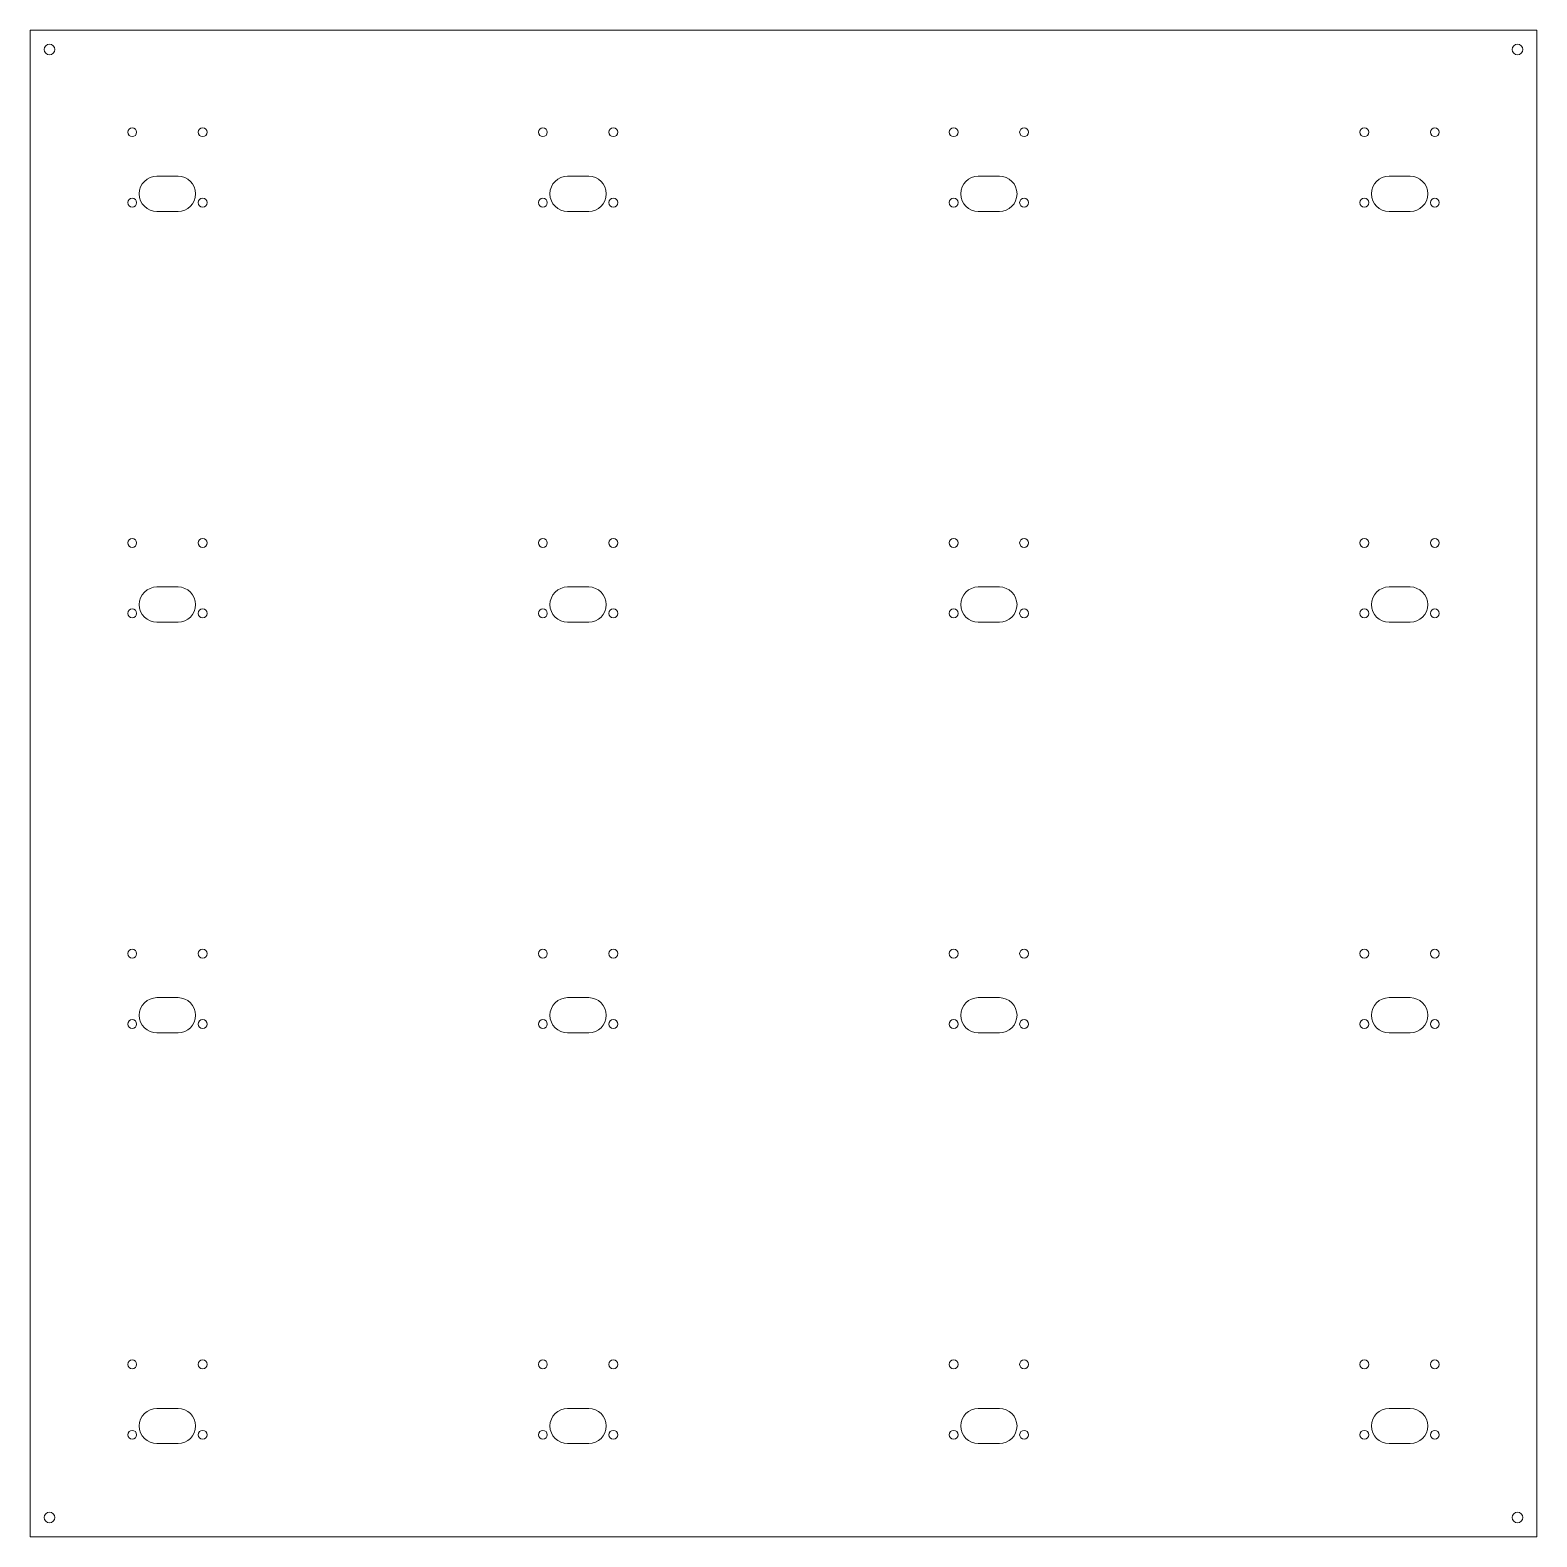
# Model space of a CAD drawing. Header units: millimetres. Extents: x 463 to 891, y 258 to 686.
import ezdxf

# ---------------------------------------------------------------- set-up
doc = ezdxf.new("R2010")
doc.units = ezdxf.units.MM

# ---------------------------------------------------------------- blocks, each defined once
blk = doc.blocks.new('A$Cfdae919c')
at = {"color": 0, "linetype": 'Continuous', "lineweight": 0}
for p, q in [((-188.41, 222.7), (-188.41, -205.3)), ((239.59, 222.7), (-188.41, 222.7)), ((239.59, -205.3), (239.59, 222.7)), ((-152.41, 181.2), (-146.41, 181.2)), ((-35.75, 181.2), (-29.75, 181.2)), ((80.92, 181.2), (86.92, 181.2)), ((197.59, 181.2), (203.59, 181.2)), ((-146.41, 171.2), (-152.41, 171.2)), ((-29.75, 171.2), (-35.75, 171.2)), ((86.92, 171.2), (80.92, 171.2)), ((203.59, 171.2), (197.59, 171.2)), ((-152.41, 64.53), (-146.41, 64.53)), ((-35.75, 64.53), (-29.75, 64.53)), ((80.92, 64.53), (86.92, 64.53)), ((197.59, 64.53), (203.59, 64.53)), ((-146.41, 54.53), (-152.41, 54.53)), ((-29.75, 54.53), (-35.75, 54.53)), ((86.92, 54.53), (80.92, 54.53)), ((203.59, 54.53), (197.59, 54.53)), ((-152.41, -52.13), (-146.41, -52.13)), ((-35.75, -52.13), (-29.75, -52.13)), ((80.92, -52.13), (86.92, -52.13)), ((197.59, -52.13), (203.59, -52.13)), ((-146.41, -62.13), (-152.41, -62.13)), ((-29.75, -62.13), (-35.75, -62.13)), ((86.92, -62.13), (80.92, -62.13)), ((203.59, -62.13), (197.59, -62.13)), ((-152.41, -168.8), (-146.41, -168.8)), ((-35.75, -168.8), (-29.75, -168.8)), ((80.92, -168.8), (86.92, -168.8)), ((197.59, -168.8), (203.59, -168.8)), ((-146.41, -178.8), (-152.41, -178.8)), ((-29.75, -178.8), (-35.75, -178.8)), ((86.92, -178.8), (80.92, -178.8)), ((203.59, -178.8), (197.59, -178.8)), ((-188.41, -205.3), (239.59, -205.3))]:
    blk.add_line(p, q, dxfattribs=at)
for centre, radius in [((-182.91, 217.2), 1.5), ((234.09, 217.2), 1.5), ((-159.41, 193.7), 1.25), ((-139.41, 193.7), 1.25), ((-42.75, 193.7), 1.25), ((-22.75, 193.7), 1.25), ((73.92, 193.7), 1.25), ((93.92, 193.7), 1.25), ((190.59, 193.7), 1.25), ((210.59, 193.7), 1.25), ((-159.41, 173.7), 1.25), ((-139.41, 173.7), 1.25), ((-42.75, 173.7), 1.25), ((-22.75, 173.7), 1.25), ((73.92, 173.7), 1.25), ((93.92, 173.7), 1.25), ((190.59, 173.7), 1.25), ((210.59, 173.7), 1.25), ((-159.41, 77.03), 1.25), ((-139.41, 77.03), 1.25), ((-42.75, 77.03), 1.25), ((-22.75, 77.03), 1.25), ((73.92, 77.03), 1.25), ((93.92, 77.03), 1.25), ((190.59, 77.03), 1.25), ((210.59, 77.03), 1.25), ((-159.41, 57.03), 1.25), ((-139.41, 57.03), 1.25), ((-42.75, 57.03), 1.25), ((-22.75, 57.03), 1.25), ((73.92, 57.03), 1.25), ((93.92, 57.03), 1.25), ((190.59, 57.03), 1.25), ((210.59, 57.03), 1.25), ((-159.41, -39.63), 1.25), ((-139.41, -39.63), 1.25), ((-42.75, -39.63), 1.25), ((-22.75, -39.63), 1.25), ((73.92, -39.63), 1.25), ((93.92, -39.63), 1.25), ((190.59, -39.63), 1.25), ((210.59, -39.63), 1.25), ((-159.41, -59.63), 1.25), ((-139.41, -59.63), 1.25), ((-42.75, -59.63), 1.25), ((-22.75, -59.63), 1.25), ((73.92, -59.63), 1.25), ((93.92, -59.63), 1.25), ((190.59, -59.63), 1.25), ((210.59, -59.63), 1.25), ((-159.41, -156.3), 1.25), ((-139.41, -156.3), 1.25), ((-42.75, -156.3), 1.25), ((-22.75, -156.3), 1.25), ((73.92, -156.3), 1.25), ((93.92, -156.3), 1.25), ((190.59, -156.3), 1.25), ((210.59, -156.3), 1.25), ((-159.41, -176.3), 1.25), ((-139.41, -176.3), 1.25), ((-42.75, -176.3), 1.25), ((-22.75, -176.3), 1.25), ((73.92, -176.3), 1.25), ((93.92, -176.3), 1.25), ((190.59, -176.3), 1.25), ((210.59, -176.3), 1.25), ((-182.91, -199.8), 1.5), ((234.09, -199.8), 1.5)]:
    blk.add_circle(centre, radius, dxfattribs=at)
for centre, start, end in [((-152.41, 176.2), 90, 270), ((-146.41, 176.2), 270, 90), ((-35.75, 176.2), 90, 270), ((-29.75, 176.2), 270, 90), ((80.92, 176.2), 90, 270), ((86.92, 176.2), 270, 90), ((197.59, 176.2), 90, 270), ((203.59, 176.2), 270, 90), ((-152.41, 59.53), 90, 270), ((-146.41, 59.53), 270, 90), ((-35.75, 59.53), 90, 270), ((-29.75, 59.53), 270, 90), ((80.92, 59.53), 90, 270), ((86.92, 59.53), 270, 90), ((197.59, 59.53), 90, 270), ((203.59, 59.53), 270, 90), ((-152.41, -57.13), 90, 270), ((-146.41, -57.13), 270, 90), ((-35.75, -57.13), 90, 270), ((-29.75, -57.13), 270, 90), ((80.92, -57.13), 90, 270), ((86.92, -57.13), 270, 90), ((197.59, -57.13), 90, 270), ((203.59, -57.13), 270, 90), ((-152.41, -173.8), 90, 270), ((-146.41, -173.8), 270, 90), ((-35.75, -173.8), 90, 270), ((-29.75, -173.8), 270, 90), ((80.92, -173.8), 90, 270), ((86.92, -173.8), 270, 90), ((197.59, -173.8), 90, 270), ((203.59, -173.8), 270, 90)]:
    blk.add_arc(centre, 5, start, end, dxfattribs=at)

msp = doc.modelspace()

# ---------------------------------------------------------------- block references
msp.add_blockref('A$Cfdae919c', (651.28, 463.23))

doc.saveas('drawing.dxf')
